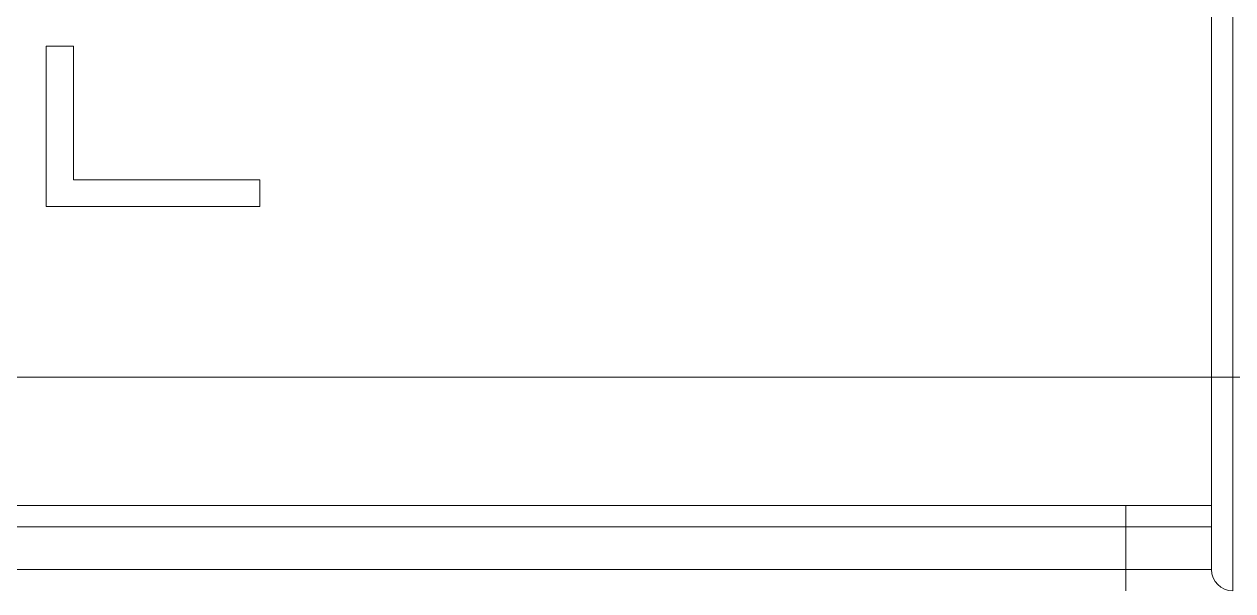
# Model space of a CAD drawing. Header units: millimetres. Extents: x 409 to 1151, y 1574 to 2099.
# Drawn here: x 656.21 to 684.74, y 1901.52 to 1914.9 of the extents above; entities that cross this region are included whole.
import ezdxf

# ---------------------------------------------------------------- set-up
doc = ezdxf.new("R2010")
doc.units = ezdxf.units.MM
doc.layers.add('core', color=7, linetype='Continuous', lineweight=20)

msp = doc.modelspace()

# ---------------------------------------------------------------- linework, layer by layer
at = {"layer": 'core', "linetype": 'Continuous'}
for p, q in [((684.233, 1906.561), (684.233, 1957.011)), ((684.738, 1957.011), (684.738, 1906.561)), ((656.728, 1914.381), (656.728, 1910.597)), ((657.372, 1914.381), (656.728, 1914.381)), ((657.372, 1911.228), (657.372, 1914.381)), ((661.773, 1911.228), (657.372, 1911.228)), ((661.773, 1910.597), (661.773, 1911.228)), ((656.728, 1910.597), (661.773, 1910.597)), ((650.17, 1906.561), (684.233, 1906.561)), ((684.233, 1906.561), (684.233, 1903.534)), ((684.233, 1906.561), (684.738, 1906.561)), ((717.773, 1906.561), (684.738, 1906.561)), ((684.738, 1901.516), (684.738, 1906.561)), ((650.17, 1903.534), (684.233, 1903.534)), ((682.215, 1903.534), (682.215, 1903.03)), ((682.215, 1903.03), (651.683, 1903.03)), ((682.215, 1903.03), (682.215, 1902.021)), ((684.233, 1903.03), (682.215, 1903.03)), ((684.233, 1903.03), (684.233, 1902.021)), ((684.233, 1902.021), (684.233, 1903.03)), ((682.215, 1902.021), (651.683, 1902.021)), ((682.215, 1902.021), (682.215, 1901.516)), ((684.233, 1902.021), (682.215, 1902.021))]:
    msp.add_line(p, q, dxfattribs=at)
msp.add_arc((684.738, 1902.021), 0.504, 180, 270, dxfattribs=at)
msp.add_open_spline([(684.233, 1903.03), (684.233, 1903.045), (684.233, 1903.06), (684.233, 1903.09), (684.233, 1903.135), (684.233, 1903.178), (684.233, 1903.264), (684.233, 1903.318), (684.233, 1903.39), (684.233, 1903.412), (684.233, 1903.442), (684.233, 1903.452), (684.233, 1903.47), (684.233, 1903.478), (684.233, 1903.5), (684.233, 1903.513), (684.233, 1903.523), (684.233, 1903.525), (684.233, 1903.528), (684.233, 1903.53), (684.233, 1903.533), (684.233, 1903.534), (684.233, 1903.534)], degree=3, knots=[0, 0, 0, 0, 0.062566, 0.062566, 0.125133, 0.250266, 0.250266, 0.500531, 0.500531, 0.625664, 0.625664, 0.688231, 0.688231, 0.750797, 0.750797, 0.87593, 0.87593, 0.907213, 0.907213, 0.938496, 0.938496, 1, 1, 1, 1], dxfattribs=at)

doc.saveas('drawing.dxf')
